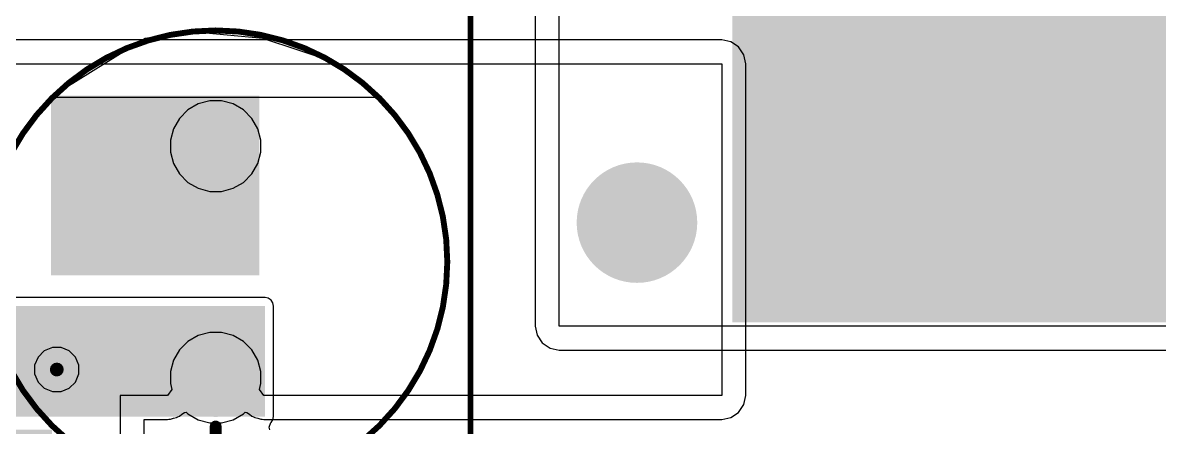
# Model space of a CAD drawing. Header units: millimetres. Extents: x 0 to 214, y 0 to 214.
# Drawn here: x 3.167 to 4.133, y 2.927 to 3.271 of the extents above; entities that cross this region are included whole.
import ezdxf

# ---------------------------------------------------------------- set-up
doc = ezdxf.new("R2010")
doc.units = ezdxf.units.MM
doc.header["$MEASUREMENT"] = 0
for name, color, linetype in [('BottomLayer', 5, 'Continuous'), ('BottomPaste', 16, 'Continuous'), ('BottomSolder', 6, 'Continuous'), ('MultiLayer', 9, 'Continuous'), ('PadHoleLayer', 156, 'Continuous'), ('TopLayer', 1, 'Continuous'), ('TopOverlay', 2, 'Continuous'), ('TopSolder', 216, 'Continuous'), ('ViaHoleLayer', 16, 'Continuous')]:
    doc.layers.add(name, color=color, linetype=linetype)

# ---------------------------------------------------------------- blocks, each defined once
blk = doc.blocks.new('760895631_6')
at = {"layer": 'BottomLayer'}
h = blk.add_hatch(color=5, dxfattribs=at)
edge = h.paths.add_edge_path()
edge.add_arc((-0.70866, 0), 0.04724, 0, 360)
at = {"layer": 'BottomSolder'}
h = blk.add_hatch(color=6, dxfattribs=at)
edge = h.paths.add_edge_path()
edge.add_arc((-0.70866, 0), 0.05124, 0, 360)
at = {"layer": 'MultiLayer'}
h = blk.add_hatch(color=9, dxfattribs=at)
edge = h.paths.add_edge_path()
edge.add_arc((-0.70866, 0), 0.04724, 0, 360)
at = {"layer": 'PadHoleLayer'}
h = blk.add_hatch(color=156, dxfattribs=at)
edge = h.paths.add_edge_path()
edge.add_arc((-0.70866, 0), 0.02362, 0, 360)
at = {"layer": 'TopLayer'}
h = blk.add_hatch(color=1, dxfattribs=at)
edge = h.paths.add_edge_path()
edge.add_arc((-0.70866, 0), 0.04724, 0, 360)
at = {"layer": 'TopSolder'}
h = blk.add_hatch(color=216, dxfattribs=at)
edge = h.paths.add_edge_path()
edge.add_arc((-0.70866, 0), 0.05124, 0, 360)
at = {"layer": 'TopOverlay', "const_width": 0.005}
blk.add_lwpolyline([(-0.85014, -0.82476), (-0.85014, 0.7824)], dxfattribs=at)
blk = doc.blocks.new('R___1206_B_136')
at = {"layer": 'BottomLayer'}
for points in [[(-0.08, 0.035), (-0.02, 0.035), (-0.02, -0.035), (-0.08, -0.035)], [(0.02, 0.035), (0.08, 0.035), (0.08, -0.035), (0.02, -0.035)]]:
    blk.add_hatch(color=5, dxfattribs=at).paths.add_polyline_path(points)
at = {"layer": 'BottomPaste'}
for points in [[(-0.08, 0.035), (-0.02, 0.035), (-0.02, -0.035), (-0.08, -0.035)], [(0.02, 0.035), (0.08, 0.035), (0.08, -0.035), (0.02, -0.035)]]:
    blk.add_hatch(color=16, dxfattribs=at).paths.add_polyline_path(points)
at = {"layer": 'BottomSolder'}
for points in [[(-0.084, 0.039), (-0.016, 0.039), (-0.016, -0.039), (-0.084, -0.039)], [(0.016, 0.039), (0.084, 0.039), (0.084, -0.039), (0.016, -0.039)]]:
    blk.add_hatch(color=6, dxfattribs=at).paths.add_polyline_path(points)
blk = doc.blocks.new('TO_263_B_171')
at = {"layer": 'BottomLayer'}
for points in [[(-0.14094, 0.28504), (-0.05906, 0.28504), (-0.05906, 0.13504), (-0.14094, 0.13504)], [(0.05906, 0.28504), (0.14094, 0.28504), (0.14094, 0.13504), (0.05906, 0.13504)], [(-0.225, -0.03504), (0.225, -0.03504), (0.225, -0.38504), (-0.225, -0.38504)]]:
    blk.add_hatch(color=5, dxfattribs=at).paths.add_polyline_path(points)
at = {"layer": 'BottomPaste'}
for points in [[(-0.14094, 0.28504), (-0.05906, 0.28504), (-0.05906, 0.13504), (-0.14094, 0.13504)], [(0.05906, 0.28504), (0.14094, 0.28504), (0.14094, 0.13504), (0.05906, 0.13504)], [(-0.225, -0.03504), (0.225, -0.03504), (0.225, -0.38504), (-0.225, -0.38504)]]:
    blk.add_hatch(color=16, dxfattribs=at).paths.add_polyline_path(points)
at = {"layer": 'BottomSolder'}
for points in [[(-0.14494, 0.28904), (-0.05506, 0.28904), (-0.05506, 0.13104), (-0.14494, 0.13104)], [(0.05506, 0.28904), (0.14494, 0.28904), (0.14494, 0.13104), (0.05506, 0.13104)], [(-0.229, -0.03104), (0.229, -0.03104), (0.229, -0.38904), (-0.229, -0.38904)]]:
    blk.add_hatch(color=6, dxfattribs=at).paths.add_polyline_path(points)
blk = doc.blocks.new('C___1206_B_246')
at = {"layer": 'BottomLayer'}
for points in [[(-0.08, 0.035), (-0.02, 0.035), (-0.02, -0.035), (-0.08, -0.035)], [(0.02, 0.035), (0.08, 0.035), (0.08, -0.035), (0.02, -0.035)]]:
    blk.add_hatch(color=5, dxfattribs=at).paths.add_polyline_path(points)
at = {"layer": 'BottomPaste'}
for points in [[(-0.08, 0.035), (-0.02, 0.035), (-0.02, -0.035), (-0.08, -0.035)], [(0.02, 0.035), (0.08, 0.035), (0.08, -0.035), (0.02, -0.035)]]:
    blk.add_hatch(color=16, dxfattribs=at).paths.add_polyline_path(points)
at = {"layer": 'BottomSolder'}
for points in [[(-0.084, 0.039), (-0.016, 0.039), (-0.016, -0.039), (-0.084, -0.039)], [(0.016, 0.039), (0.084, 0.039), (0.084, -0.039), (0.016, -0.039)]]:
    blk.add_hatch(color=6, dxfattribs=at).paths.add_polyline_path(points)
blk = doc.blocks.new('EEUFR1V471B_247')
at = {"layer": 'BottomLayer'}
h = blk.add_hatch(color=5, dxfattribs=at)
edge = h.paths.add_edge_path()
edge.add_arc((-0.09842, 0), 0.0315, 0, 360)
h = blk.add_hatch(color=5, dxfattribs=at)
edge = h.paths.add_edge_path()
edge.add_arc((0.09842, 0), 0.0315, 0, 360)
at = {"layer": 'BottomSolder'}
h = blk.add_hatch(color=6, dxfattribs=at)
edge = h.paths.add_edge_path()
edge.add_arc((-0.09842, 0), 0.03346, 0, 360)
h = blk.add_hatch(color=6, dxfattribs=at)
edge = h.paths.add_edge_path()
edge.add_arc((0.09842, 0), 0.03346, 0, 360)
at = {"layer": 'MultiLayer'}
h = blk.add_hatch(color=9, dxfattribs=at)
edge = h.paths.add_edge_path()
edge.add_arc((-0.09842, 0), 0.0315, 0, 360)
h = blk.add_hatch(color=9, dxfattribs=at)
edge = h.paths.add_edge_path()
edge.add_arc((0.09842, 0), 0.0315, 0, 360)
at = {"layer": 'PadHoleLayer'}
h = blk.add_hatch(color=156, dxfattribs=at)
edge = h.paths.add_edge_path()
edge.add_arc((-0.09842, 0), 0.01969, 0, 360)
h = blk.add_hatch(color=156, dxfattribs=at)
edge = h.paths.add_edge_path()
edge.add_arc((0.09842, 0), 0.01969, 0, 360)
at = {"layer": 'TopLayer'}
h = blk.add_hatch(color=1, dxfattribs=at)
edge = h.paths.add_edge_path()
edge.add_arc((-0.09842, 0), 0.0315, 0, 360)
h = blk.add_hatch(color=1, dxfattribs=at)
edge = h.paths.add_edge_path()
edge.add_arc((0.09842, 0), 0.0315, 0, 360)
at = {"layer": 'TopSolder'}
h = blk.add_hatch(color=216, dxfattribs=at)
edge = h.paths.add_edge_path()
edge.add_arc((-0.09842, 0), 0.03346, 0, 360)
h = blk.add_hatch(color=216, dxfattribs=at)
edge = h.paths.add_edge_path()
edge.add_arc((0.09842, 0), 0.03346, 0, 360)
at = {"layer": 'TopOverlay'}
for p, q in [((0.19, 0.06), (0.14, 0.14)), ((0.14, 0.14), (0.14, -0.14)), ((0.19577, 0.0206), (0.19, 0.06)), ((0.19, -0.04), (0.19577, 0.0206)), ((0.17, -0.1), (0.19, -0.04)), ((0.14, -0.14), (0.17, -0.1))]:
    blk.add_line(p, q, dxfattribs=at)
for points, const_width in [([(0.19686, 0, 1), (-0.19684, 0, 1)], 0.005), ([(-0.1625, 0.03, 1), (-0.1575, 0.03, 1)], 0.005), ([(-0.19809, 0, 1), (-0.19559, 0, 1)], 0.0025), ([(-0.1825, 0, 1), (-0.1775, 0, 1)], 0.005), ([(-0.1425, 0, 1), (-0.1375, 0, 1)], 0.005), ([(0.19561, 0, 1), (0.19811, 0, 1)], 0.0025), ([(-0.1625, -0.03, 1), (-0.1575, -0.03, 1)], 0.005)]:
    blk.add_lwpolyline(points, format="xyb", close=True, dxfattribs=dict(at, const_width=const_width))
at = {"layer": 'TopOverlay', "const_width": 0.01}
for points in [[(-0.16, 0.03), (-0.16, -0.03)], [(-0.18, 0), (-0.14, 0)]]:
    blk.add_lwpolyline(points, dxfattribs=at)

msp = doc.modelspace()

# ---------------------------------------------------------------- hatches: boundary and pattern name
at = {"layer": 'BottomLayer'}
for points in [[(3.191, 3.056), (3.368, 3.056), (3.368, 3.209), (3.191, 3.209)], [(3.113, 2.936), (3.373, 2.936), (3.373, 3.03), (3.113, 3.03)]]:
    msp.add_hatch(color=5, dxfattribs=at).paths.add_polyline_path(points)
h = msp.add_hatch(color=5, dxfattribs=at)
edge = h.paths.add_edge_path()
edge.add_arc((3.196, 2.976), 0.01181, 0, 360)
at = {"layer": 'BottomSolder'}
h = msp.add_hatch(color=6, dxfattribs=at)
edge = h.paths.add_edge_path()
edge.add_arc((3.196, 2.976), 0.01581, 0, 360)
at = {"layer": 'TopLayer'}
h = msp.add_hatch(color=1, dxfattribs=at)
edge = h.paths.add_edge_path()
edge.add_arc((3.196, 2.976), 0.01181, 0, 360)
at = {"layer": 'TopSolder'}
h = msp.add_hatch(color=216, dxfattribs=at)
edge = h.paths.add_edge_path()
edge.add_arc((3.196, 2.976), 0.01581, 0, 360)
at = {"layer": 'ViaHoleLayer'}
h = msp.add_hatch(color=16, dxfattribs=at)
edge = h.paths.add_edge_path()
edge.add_arc((3.196, 2.976), 0.00591, 0, 360)

# ---------------------------------------------------------------- linework, layer by layer
at = {"layer": 'BottomLayer'}
for p, q in [((3.60261, 3.379), (3.60261, 3.013)), ((3.623, 3.013), (3.623, 3.379)), ((3.373, 3.03714), (3.113, 3.03714)), ((3.37573, 3.03659), (3.373, 3.03714)), ((3.37805, 3.03505), (3.37573, 3.03659)), ((3.37959, 3.03273), (3.37805, 3.03505)), ((3.38014, 3.03), (3.37959, 3.03273)), ((3.38014, 2.936), (3.38014, 3.03)), ((3.60261, 3.013), (3.60416, 3.0052)), ((3.60416, 3.0052), (3.60858, 2.99858)), ((4.541, 3.013), (3.623, 3.013)), ((3.60858, 2.99858), (3.6152, 2.99416)), ((3.6152, 2.99416), (3.623, 2.99261)), ((3.623, 2.99261), (4.252, 2.99261)), ((3.37959, 2.93327), (3.38014, 2.936)), ((3.37638, 2.92692), (3.37787, 2.93084)), ((3.37696, 2.92467), (3.37638, 2.92692)), ((3.37787, 2.93084), (3.37805, 2.93095)), ((3.37805, 2.93095), (3.37959, 2.93327))]:
    msp.add_line(p, q, dxfattribs=at)
at = {"layer": 'TopLayer'}
for p, q in [((3.761, 3.25639), (2.663, 3.25639)), ((3.7688, 3.25484), (3.761, 3.25639)), ((3.77542, 3.25042), (3.7688, 3.25484)), ((3.77984, 3.2438), (3.77542, 3.25042)), ((2.663, 3.236), (3.761, 3.236)), ((3.761, 3.236), (3.761, 2.954)), ((3.78139, 3.236), (3.77984, 3.2438)), ((3.78139, 2.954), (3.78139, 3.236)), ((3.30736, 3.1968), (3.3002, 3.18964)), ((3.31614, 3.20187), (3.30736, 3.1968)), ((3.32593, 3.2045), (3.31614, 3.20187)), ((3.33607, 3.2045), (3.32593, 3.2045)), ((3.34586, 3.20187), (3.33607, 3.2045)), ((3.35464, 3.1968), (3.34586, 3.20187)), ((3.3618, 3.18964), (3.35464, 3.1968)), ((3.3002, 3.18964), (3.29513, 3.18086)), ((3.36687, 3.18086), (3.3618, 3.18964)), ((3.29513, 3.18086), (3.2925, 3.17107)), ((3.3695, 3.17107), (3.36687, 3.18086)), ((3.2925, 3.17107), (3.2925, 3.16093)), ((3.3695, 3.16093), (3.3695, 3.17107)), ((3.2925, 3.16093), (3.29513, 3.15114)), ((3.36687, 3.15114), (3.3695, 3.16093)), ((3.29513, 3.15114), (3.3002, 3.14236)), ((3.3618, 3.14236), (3.36687, 3.15114)), ((3.3002, 3.14236), (3.30736, 3.1352)), ((3.35464, 3.1352), (3.3618, 3.14236)), ((3.30736, 3.1352), (3.31614, 3.13013)), ((3.31614, 3.13013), (3.32593, 3.1275)), ((3.33607, 3.1275), (3.34586, 3.13013)), ((3.34586, 3.13013), (3.35464, 3.1352)), ((3.32593, 3.1275), (3.33607, 3.1275)), ((3.31614, 3.00502), (3.30736, 2.99995)), ((3.32593, 3.00765), (3.31614, 3.00502)), ((3.33607, 3.00765), (3.32593, 3.00765)), ((3.34586, 3.00502), (3.33607, 3.00765)), ((3.35464, 2.99995), (3.34586, 3.00502)), ((3.19226, 2.99481), (3.18534, 2.99195)), ((3.19974, 2.99481), (3.19226, 2.99481)), ((3.20666, 2.99195), (3.19974, 2.99481)), ((3.30736, 2.99995), (3.3002, 2.99279)), ((3.3618, 2.99279), (3.35464, 2.99995)), ((3.18005, 2.98666), (3.17719, 2.97974)), ((3.18534, 2.99195), (3.18005, 2.98666)), ((3.21195, 2.98666), (3.20666, 2.99195)), ((3.21481, 2.97974), (3.21195, 2.98666)), ((3.3002, 2.99279), (3.29513, 2.98401)), ((3.36687, 2.98401), (3.3618, 2.99279)), ((3.17719, 2.97974), (3.17719, 2.97226)), ((3.21481, 2.97226), (3.21481, 2.97974)), ((3.29513, 2.98401), (3.2925, 2.97422)), ((3.3695, 2.97422), (3.36687, 2.98401)), ((3.17719, 2.97226), (3.18005, 2.96534)), ((3.18005, 2.96534), (3.18534, 2.96005)), ((3.20666, 2.96005), (3.21195, 2.96534)), ((3.21195, 2.96534), (3.21481, 2.97226)), ((3.2925, 2.97422), (3.2925, 2.96408)), ((3.3695, 2.96408), (3.3695, 2.97422)), ((3.18534, 2.96005), (3.19226, 2.95719)), ((3.19226, 2.95719), (3.19974, 2.95719)), ((3.19974, 2.95719), (3.20666, 2.96005)), ((3.29387, 2.959), (3.29003, 2.954)), ((3.2925, 2.96408), (3.29387, 2.959)), ((3.36813, 2.959), (3.3695, 2.96408)), ((3.37197, 2.954), (3.36813, 2.959)), ((3.29003, 2.954), (3.25, 2.954)), ((3.25, 2.954), (3.25, 2.7158)), ((3.761, 2.954), (3.37197, 2.954)), ((3.77542, 2.93958), (3.77984, 2.9462)), ((3.77984, 2.9462), (3.78139, 2.954)), ((3.29783, 2.93516), (3.29895, 2.93591)), ((3.29895, 2.93591), (3.30022, 2.93634)), ((3.30022, 2.93634), (3.30223, 2.9381)), ((3.30223, 2.9381), (3.30445, 2.93958)), ((3.30445, 2.93958), (3.30598, 2.93973)), ((3.30598, 2.93973), (3.30736, 2.93835)), ((3.30736, 2.93835), (3.31614, 2.93328)), ((3.34586, 2.93328), (3.35464, 2.93835)), ((3.35464, 2.93835), (3.35602, 2.93973)), ((3.35602, 2.93973), (3.35755, 2.93958)), ((3.35755, 2.93958), (3.35977, 2.9381)), ((3.35977, 2.9381), (3.36178, 2.93634)), ((3.36178, 2.93634), (3.36305, 2.93591)), ((3.36305, 2.93591), (3.36417, 2.93516)), ((3.7688, 2.93516), (3.77542, 2.93958)), ((3.27039, 2.7158), (3.27039, 2.93361)), ((3.27039, 2.93361), (3.29003, 2.93361)), ((3.29003, 2.93361), (3.29135, 2.93387)), ((3.29135, 2.93387), (3.29269, 2.93378)), ((3.29269, 2.93378), (3.29522, 2.93464)), ((3.29522, 2.93464), (3.29783, 2.93516)), ((3.31614, 2.93328), (3.32593, 2.93065)), ((3.32593, 2.93065), (3.33607, 2.93065)), ((3.33607, 2.93065), (3.34586, 2.93328)), ((3.36417, 2.93516), (3.36678, 2.93464)), ((3.36678, 2.93464), (3.36931, 2.93378)), ((3.36931, 2.93378), (3.37065, 2.93387)), ((3.37065, 2.93387), (3.37197, 2.93361)), ((3.37197, 2.93361), (3.761, 2.93361)), ((3.761, 2.93361), (3.7688, 2.93516))]:
    msp.add_line(p, q, dxfattribs=at)

# ---------------------------------------------------------------- block references
msp.add_blockref('760895631_6', (4.39766, 3.10096))
for name, p, rotation in [('TO_263_B_171', (3.999, 2.98504), 180), ('EEUFR1V471B_247', (3.331, 3.06758), 90), ('C___1206_B_246', (3.241, 3.045), 270), ('R___1206_B_136', (3.153, 2.941), 270)]:
    msp.add_blockref(name, p, dxfattribs=dict(rotation=rotation))

doc.saveas('drawing.dxf')
